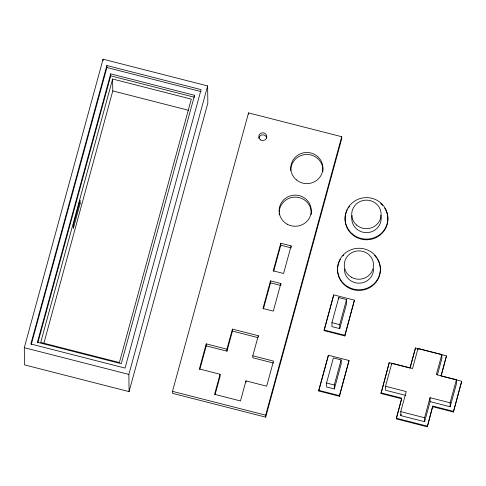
<?xml version="1.0" encoding="UTF-8"?>
<svg xmlns="http://www.w3.org/2000/svg" width="486" height="486" viewBox="0 0 486 486"><rect width="100%" height="100%" fill="white"/><g stroke="black" fill="none" stroke-linecap="round" stroke-linejoin="round"><path stroke-width="0.73" d="M24.3 347.69L103.062 59.195L207.631 85.931L207.838 103.123L129.076 391.619L24.513 364.883L24.3 347.69L128.869 374.42L129.076 391.619M106.871 65.537L30.849 343.997L125.06 368.084L201.083 89.624L106.871 65.537L106.896 67.524L31.268 344.519M110.699 73.86L37.416 342.284L121.275 363.722L194.564 95.305L110.699 73.86L110.723 75.846L37.841 342.806M112.631 79.018L40.715 342.423L119.398 362.538L191.314 99.132L112.631 79.018L112.776 90.918L43.855 343.347M80.16 203.464L73.313 228.554L73.271 225.243L80.123 200.159L80.16 203.464L78.726 203.099M128.869 374.42L207.631 85.931M172.494 391.345L248.522 112.892L341.701 136.712L341.725 138.698L265.696 417.152L172.518 393.332L172.494 391.345L265.672 415.172L265.696 417.152M206.222 343.881L206.246 345.862L226.956 351.159L226.932 349.173L206.222 343.881L199.375 368.965L220.079 374.263L220.103 376.243L215.019 394.881M199.789 369.518L206.246 345.862M220.079 374.263L214.599 394.328L240.485 400.944L245.965 380.878L266.668 386.17L273.521 361.086L252.811 355.788L258.291 335.723L232.411 329.107L226.932 349.173M226.956 351.159L232.436 331.088L232.411 329.107M270.495 280.872L262.962 308.47L273.314 311.119L280.847 283.52L270.495 280.872L270.52 282.858L263.382 308.999M280.768 243.243L273.235 270.842L283.587 273.484L291.126 245.892L280.768 243.243L280.793 245.23L273.654 271.37M265.672 415.172L341.701 136.712M324.138 329.994L333.724 294.874L354.434 300.166L344.853 335.948L324.144 330.656L324.138 329.994L344.847 335.285L344.853 335.948M324.144 330.656L333.724 294.874M331.932 322.661L338.778 297.578L346.542 299.564L346.591 303.531L339.744 328.615L331.981 326.628L331.932 322.661L339.696 324.648L339.744 328.615M318.737 390.337L328.329 355.217L349.033 360.509L339.453 396.29L318.749 390.999L318.737 390.337L339.447 395.634L339.453 396.29M318.749 390.999L328.336 355.88M339.696 324.648L346.542 299.564M326.531 383.011L333.378 357.921L341.142 359.907L341.19 363.874L334.344 388.958L326.58 386.978L326.531 383.011L334.295 384.991L334.344 388.958M344.847 335.285L354.434 300.166M334.295 384.991L341.142 359.907M339.447 395.634L349.033 360.509M396.43 418.148L401.715 398.793L381.012 393.502L389.219 362.732L409.929 368.03L415.402 347.958L446.464 355.904L441.191 375.915M381.012 393.502L389.219 362.732M405.573 395.367L385.586 390.252L385.538 386.285L391.838 363.206L412.541 368.497L418.021 348.432L441.835 354.519L441.883 358.486L437.382 374.973M432.777 406.733L453.481 412.031L453.474 411.369L432.765 406.071L427.297 426.805L396.236 418.865L401.709 398.131L381 392.84M410.129 367.975L415.22 349.337M430.104 401.636L450.17 406.764L450.121 402.797L430.055 397.67L430.104 401.636L424.624 421.702L400.81 415.615L400.762 411.648L406.241 391.576L385.538 386.285M400.81 415.615L401.199 414.181M424.624 421.702L424.576 417.735L430.055 397.67M441.835 354.519L436.355 374.591L456.421 379.718L456.469 383.685L450.17 406.764M427.297 426.805L432.765 406.071M440.984 375.97L446.464 355.904M450.121 402.797L456.421 379.718M453.474 411.369L461.694 381.267L441.701 376.152M453.481 412.031L461.694 381.267M106.896 67.524L201.107 91.611M110.723 75.846L193.853 97.097M112.776 90.918L188.519 110.286M280.793 245.23L291.15 247.878M270.52 282.858L280.872 285.507M232.436 331.088L257.598 337.521M273.545 363.066L252.835 357.775L252.811 355.788M400.762 411.648L424.576 417.735M396.23 418.203L427.285 426.143M418.021 348.432L418.039 349.756M415.402 347.958L415.415 348.62M391.838 363.206L391.85 364.53M338.778 297.578L338.797 298.896M291.126 245.892L291.138 247.216M280.847 283.52L280.865 284.845M258.291 335.723L258.309 337.047M248.522 112.892L248.534 114.21M245.965 380.878L245.977 382.203M194.564 95.305L194.588 97.285M103.062 59.195L103.081 60.689M279.164 212.072A16.062 15.564 -0.7 0 1 296.563 197.17A16.062 15.564 -0.7 0 1 311.149 214.66M279.298 214.776A16.062 15.564 -0.7 0 1 279.171 213.421M290.81 170.616A16.062 15.564 -0.7 0 1 307.328 154.481A16.062 15.564 -0.7 0 1 322.856 171.503M258.819 138.328A4.016 3.894 -0.7 0 1 266.771 137.963M377.482 259.226A21.42 20.758 -0.7 0 1 359.033 290.434A21.42 20.758 -0.7 0 1 340.382 259.366M342.824 256.049A21.42 20.758 -0.7 0 1 343.772 255.059M374.548 255.423A21.42 20.758 -0.7 0 1 376.741 258.084M373.594 268.958A14.635 14.185 -0.7 0 1 359.002 283.198A14.635 14.185 -0.7 0 1 344.319 269.068M384.699 208.111A21.42 20.758 -0.7 0 1 367.465 239.768A21.42 20.758 -0.7 0 1 347.296 209.812M348.322 208.032A21.42 20.758 -0.7 0 1 349.531 206.356M380.653 203.458A21.42 20.758 -0.7 0 1 382.628 205.384M380.842 215.255A14.726 14.27 -0.7 0 1 366.62 232.642A14.726 14.27 -0.7 0 1 352.04 215.553M296.417 179.911A16.062 15.564 -0.7 0 0 322.637 170.859A16.062 15.564 -0.7 0 0 301.454 153.394A16.062 15.564 -0.7 0 0 296.417 179.911M287.202 224.21A16.062 15.564 -0.7 0 0 311.259 210.638A16.062 15.564 -0.7 0 0 287.117 197.249A16.062 15.564 -0.7 0 0 287.202 224.21M260.502 139.865A4.016 3.894 -0.7 0 0 266.796 136.991A4.016 3.894 -0.7 0 0 261.091 133.146A4.016 3.894 -0.7 0 0 260.502 139.865M348.31 287.032A21.42 20.758 -0.7 0 0 380.38 268.934A21.42 20.758 -0.7 0 0 348.195 251.08A21.42 20.758 -0.7 0 0 348.31 287.032M351.633 277.36A14.635 14.185 -0.7 0 0 373.546 264.992A14.635 14.185 -0.7 0 0 351.554 252.793A14.635 14.185 -0.7 0 0 351.633 277.36M352.301 233.942A21.42 20.758 -0.7 0 0 387.464 222.466A21.42 20.758 -0.7 0 0 359.646 198.701A21.42 20.758 -0.7 0 0 352.301 233.942M356.681 225.109A14.726 14.27 -0.7 0 0 380.854 217.218A14.726 14.27 -0.7 0 0 361.73 200.882A14.726 14.27 -0.7 0 0 356.681 225.109"/></g></svg>
